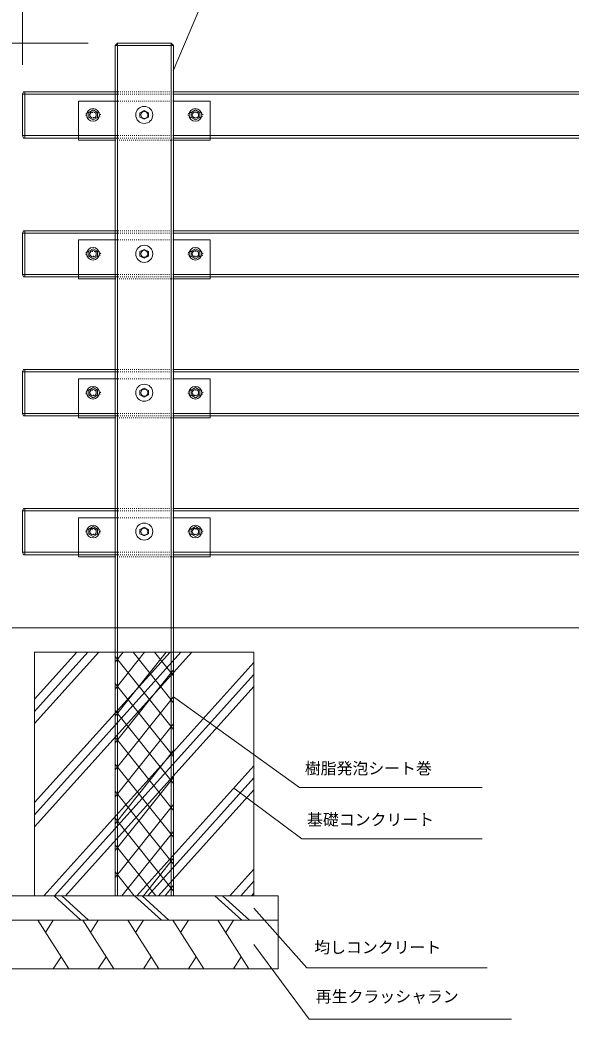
# Model space of a CAD drawing. Units: millimetres, scale not verified. Extents: x -3900 to 3900, y -2750 to 2750.
# Drawn here: x -2478 to -1348, y -521 to 1529 of the extents above; entities that cross this region are included whole.
import ezdxf
from ezdxf.enums import TextEntityAlignment as Align

# ---------------------------------------------------------------- set-up
doc = ezdxf.new("R2010")
doc.units = ezdxf.units.MM
doc.header["$LTSCALE"] = 20
doc.linetypes.add('USER5', pattern=[0.208282, 0.069427, -0.138855])
doc.layers.add('0-1_IMPORTED', color=30, linetype='Continuous', lineweight=18)
doc.styles.add('ＭＳ ゴシック', font='')
doc.styles.get('ＭＳ ゴシック').set_extended_font_data('MS Gothic')

msp = doc.modelspace()

# ---------------------------------------------------------------- linework, layer by layer
at = {"layer": '0-1_IMPORTED', "color": 1}
for p, q in [((-2473.5, 1496.73), (-2473.5, 2119)), ((-2473.5, 1436.73), (-2473.5, 1984.73)), ((-2338.5, 1481.73), (-3361, 1481.73)), ((-2338.5, 1481.73), (-3216, 1481.73))]:
    msp.add_line(p, q, dxfattribs=at)
at = {"layer": '0-1_IMPORTED'}
for p, q in [((-2283.5, 1476.73), (-2163.5, 1476.73)), ((-2278.5, 1481.73), (-2278.5, -268.27)), ((-2168.5, 1481.73), (-2168.5, -268.27)), ((-2473.5, 1376.73), (-2283.5, 1376.73)), ((-2468.5, 1286.73), (-2468.5, 1381.73)), ((-2163.5, 1376.73), (26.5, 1376.73)), ((-2334.51, 1336.72), (-2333.1, 1338.83)), ((-2333.1, 1338.83), (-2330.99, 1340.24)), ((-2330.99, 1340.24), (-2328.5, 1340.73)), ((-2328.5, 1340.73), (-2326.01, 1340.24)), ((-2326.01, 1340.24), (-2323.9, 1338.83)), ((-2323.9, 1338.83), (-2322.49, 1336.72)), ((-2322.49, 1336.72), (-2322, 1334.23)), ((-2322, 1334.23), (-2322.49, 1331.74)), ((-2118.5, 1340.73), (-2120.99, 1340.24)), ((-2116.01, 1340.24), (-2118.5, 1340.73)), ((-2113.9, 1338.83), (-2116.01, 1340.24)), ((-2333.1, 1329.64), (-2334.51, 1331.74)), ((-2330.99, 1328.23), (-2333.1, 1329.64)), ((-2328.5, 1327.73), (-2330.99, 1328.23)), ((-2326.01, 1328.23), (-2328.5, 1327.73)), ((-2323.9, 1329.64), (-2326.01, 1328.23)), ((-2322.49, 1331.74), (-2323.9, 1329.64)), ((-2120.99, 1328.23), (-2118.5, 1327.73)), ((-2118.5, 1327.73), (-2116.01, 1328.23)), ((-2116.01, 1328.23), (-2113.9, 1329.64)), ((-2283.5, 1291.73), (-2473.5, 1291.73)), ((26.5, 1291.73), (-2163.5, 1291.73)), ((-2473.5, 1091.73), (-2283.5, 1091.73)), ((-2468.5, 1001.73), (-2468.5, 1096.73)), ((-2163.5, 1091.73), (26.5, 1091.73)), ((-2334.51, 1051.72), (-2333.1, 1053.83)), ((-2333.1, 1044.64), (-2334.51, 1046.74)), ((-2333.1, 1053.83), (-2330.99, 1055.24)), ((-2330.99, 1055.24), (-2328.5, 1055.73)), ((-2328.5, 1055.73), (-2326.01, 1055.24)), ((-2326.01, 1055.24), (-2323.9, 1053.83)), ((-2323.9, 1053.83), (-2322.49, 1051.72)), ((-2322.49, 1046.74), (-2323.9, 1044.64)), ((-2322.49, 1051.72), (-2322, 1049.23)), ((-2322, 1049.23), (-2322.49, 1046.74)), ((-2118.5, 1055.73), (-2120.99, 1055.24)), ((-2116.01, 1055.24), (-2118.5, 1055.73)), ((-2113.9, 1053.83), (-2116.01, 1055.24)), ((-2330.99, 1043.23), (-2333.1, 1044.64)), ((-2328.5, 1042.73), (-2330.99, 1043.23)), ((-2326.01, 1043.23), (-2328.5, 1042.73)), ((-2323.9, 1044.64), (-2326.01, 1043.23)), ((-2120.99, 1043.23), (-2118.5, 1042.73)), ((-2118.5, 1042.73), (-2116.01, 1043.23)), ((-2116.01, 1043.23), (-2113.9, 1044.64)), ((-2283.5, 1006.73), (-2473.5, 1006.73)), ((26.5, 1006.73), (-2163.5, 1006.73)), ((-2473.5, 806.73), (-2283.5, 806.73)), ((-2468.5, 716.73), (-2468.5, 811.73)), ((-2163.5, 806.73), (26.5, 806.73)), ((-2334.51, 766.72), (-2333.1, 768.83)), ((-2333.1, 759.64), (-2334.51, 761.74)), ((-2333.1, 768.83), (-2330.99, 770.24)), ((-2330.99, 758.23), (-2333.1, 759.64)), ((-2330.99, 770.24), (-2328.5, 770.73)), ((-2328.5, 770.73), (-2326.01, 770.24)), ((-2326.01, 770.24), (-2323.9, 768.83)), ((-2323.9, 759.64), (-2326.01, 758.23)), ((-2323.9, 768.83), (-2322.49, 766.72)), ((-2322.49, 761.74), (-2323.9, 759.64)), ((-2322.49, 766.72), (-2322, 764.23)), ((-2322, 764.23), (-2322.49, 761.74)), ((-2118.5, 770.73), (-2120.99, 770.24)), ((-2116.01, 770.24), (-2118.5, 770.73)), ((-2113.9, 768.83), (-2116.01, 770.24)), ((-2116.01, 758.23), (-2113.9, 759.64)), ((-2328.5, 757.73), (-2330.99, 758.23)), ((-2326.01, 758.23), (-2328.5, 757.73)), ((-2120.99, 758.23), (-2118.5, 757.73)), ((-2118.5, 757.73), (-2116.01, 758.23)), ((-2283.5, 721.73), (-2473.5, 721.73)), ((26.5, 721.73), (-2163.5, 721.73)), ((-2473.5, 521.73), (-2283.5, 521.73)), ((-2468.5, 431.73), (-2468.5, 526.73)), ((-2163.5, 521.73), (26.5, 521.73)), ((-2334.51, 481.72), (-2333.1, 483.83)), ((-2333.1, 474.64), (-2334.51, 476.74)), ((-2333.1, 483.83), (-2330.99, 485.24)), ((-2330.99, 473.23), (-2333.1, 474.64)), ((-2330.99, 485.24), (-2328.5, 485.73)), ((-2328.5, 472.73), (-2330.99, 473.23)), ((-2328.5, 485.73), (-2326.01, 485.24)), ((-2326.01, 473.23), (-2328.5, 472.73)), ((-2326.01, 485.24), (-2323.9, 483.83)), ((-2323.9, 474.64), (-2326.01, 473.23)), ((-2323.9, 483.83), (-2322.49, 481.72)), ((-2322.49, 476.74), (-2323.9, 474.64)), ((-2322.49, 481.72), (-2322, 479.23)), ((-2322, 479.23), (-2322.49, 476.74)), ((-2118.5, 485.73), (-2120.99, 485.24)), ((-2120.99, 473.23), (-2118.5, 472.73)), ((-2116.01, 485.24), (-2118.5, 485.73)), ((-2118.5, 472.73), (-2116.01, 473.23)), ((-2113.9, 483.83), (-2116.01, 485.24)), ((-2116.01, 473.23), (-2113.9, 474.64)), ((-2283.5, 436.73), (-2473.5, 436.73)), ((26.5, 436.73), (-2163.5, 436.73)), ((477, 281.73), (-2755, 281.73)), ((-2448.5, 85.62), (-2317, 231.73)), ((-2448.5, -126.51), (-2126.08, 231.73)), ((-2448.5, 110.37), (-2339.27, 231.73)), ((-2448.5, -101.77), (-2148.35, 231.73)), ((-2448.5, 135.12), (-2361.54, 231.73)), ((-2448.5, -77.02), (-2170.62, 231.73)), ((-2283.5, 211.22), (-2267.09, 231.73)), ((-2283.5, 155.97), (-2222.89, 231.73)), ((-2283.5, 100.73), (-2178.7, 231.73)), ((-2163.5, 128.09), (-2246.42, 231.73)), ((-2163.5, 183.33), (-2202.22, 231.73)), ((-2429.71, -268.27), (-1998.5, 210.85)), ((-2163.5, 72.84), (-2283.5, 222.84)), ((-2407.43, -268.27), (-1998.5, 186.1)), ((-2283.5, 45.49), (-2163.5, 195.49)), ((-2163.5, 17.6), (-2283.5, 167.6)), ((-2385.16, -268.27), (-1998.5, 161.35)), ((-2283.5, -9.75), (-2163.5, 140.25)), ((-2163.5, -37.64), (-2283.5, 112.36)), ((-2283.5, -65), (-2163.5, 85)), ((-2163.5, -92.88), (-2283.5, 57.12)), ((-2283.5, -120.24), (-2163.5, 29.76)), ((-2163.5, -148.13), (-2283.5, 1.87)), ((-2238.79, -268.27), (-1998.5, -1.28)), ((-2283.5, -175.48), (-2163.5, -25.48)), ((-2216.51, -268.27), (-1998.5, -26.03)), ((-2163.5, -203.37), (-2283.5, -53.37)), ((-2194.24, -268.27), (-1998.5, -50.78)), ((-2283.5, -230.72), (-2163.5, -80.72)), ((-2163.5, -258.61), (-2283.5, -108.61)), ((-2269.34, -268.27), (-2163.5, -135.97)), ((-2199.97, -268.27), (-2283.5, -163.86)), ((-2225.15, -268.27), (-2163.5, -191.21)), ((-2244.16, -268.27), (-2283.5, -219.1)), ((-2047.87, -268.27), (-1998.5, -213.41)), ((-2025.59, -268.27), (-1998.5, -238.16)), ((-2180.95, -268.27), (-2163.5, -246.45)), ((-2003.32, -268.27), (-1998.5, -262.91)), ((-2408.46, -268.27), (-2353.46, -318.27)), ((-2392.9, -268.27), (-2337.9, -318.27)), ((-2243.46, -268.27), (-2188.46, -318.27)), ((-2227.9, -268.27), (-2172.9, -318.27)), ((-2078.46, -268.27), (-2023.46, -318.27)), ((-2062.9, -268.27), (-2007.9, -318.27)), ((-2378.46, -418.27), (-2441.97, -318.27)), ((-2426.09, -343.27), (-2410.21, -318.27)), ((-2286.06, -418.27), (-2349.57, -318.27)), ((-2333.69, -343.27), (-2317.81, -318.27)), ((-2193.66, -418.27), (-2257.17, -318.27)), ((-2241.29, -343.27), (-2225.41, -318.27)), ((-2101.26, -418.27), (-2164.77, -318.27)), ((-2148.89, -343.27), (-2133.01, -318.27)), ((-2008.86, -418.27), (-2072.37, -318.27)), ((-2056.49, -343.27), (-2040.61, -318.27)), ((-2394.34, -393.27), (-2410.21, -418.27)), ((-2301.94, -393.27), (-2317.81, -418.27)), ((-2209.54, -393.27), (-2225.41, -418.27)), ((-2117.14, -393.27), (-2133.01, -418.27)), ((-2024.74, -393.27), (-2040.61, -418.27))]:
    msp.add_line(p, q, dxfattribs=at)
at = {"layer": '0-1_IMPORTED', "linetype": 'USER5'}
for p, q in [((-2163.5, 1381.73), (-2283.5, 1381.73)), ((-2163.5, 1376.73), (-2283.5, 1376.73)), ((-2163.5, 1362.73), (-2283.5, 1362.73)), ((-2338.5, 1339.23), (-2318.5, 1339.23)), ((-2108.5, 1339.23), (-2128.5, 1339.23)), ((-2318.5, 1329.23), (-2338.5, 1329.23)), ((-2128.5, 1329.23), (-2108.5, 1329.23)), ((-2163.5, 1291.73), (-2283.5, 1291.73)), ((-2163.5, 1286.73), (-2283.5, 1286.73)), ((-2283.5, 1282.73), (-2163.5, 1282.73)), ((-2163.5, 1096.73), (-2283.5, 1096.73)), ((-2163.5, 1091.73), (-2283.5, 1091.73)), ((-2163.5, 1077.73), (-2283.5, 1077.73)), ((-2338.5, 1054.23), (-2318.5, 1054.23)), ((-2108.5, 1054.23), (-2128.5, 1054.23)), ((-2318.5, 1044.23), (-2338.5, 1044.23)), ((-2128.5, 1044.23), (-2108.5, 1044.23)), ((-2163.5, 1006.73), (-2283.5, 1006.73)), ((-2163.5, 1001.73), (-2283.5, 1001.73)), ((-2283.5, 997.73), (-2163.5, 997.73)), ((-2163.5, 811.73), (-2283.5, 811.73)), ((-2163.5, 806.73), (-2283.5, 806.73)), ((-2163.5, 792.73), (-2283.5, 792.73)), ((-2338.5, 769.23), (-2318.5, 769.23)), ((-2318.5, 759.23), (-2338.5, 759.23)), ((-2108.5, 769.23), (-2128.5, 769.23)), ((-2128.5, 759.23), (-2108.5, 759.23)), ((-2163.5, 721.73), (-2283.5, 721.73)), ((-2163.5, 716.73), (-2283.5, 716.73)), ((-2283.5, 712.73), (-2163.5, 712.73)), ((-2163.5, 526.73), (-2283.5, 526.73)), ((-2163.5, 521.73), (-2283.5, 521.73)), ((-2163.5, 507.73), (-2283.5, 507.73)), ((-2338.5, 484.23), (-2318.5, 484.23)), ((-2318.5, 474.23), (-2338.5, 474.23)), ((-2108.5, 484.23), (-2128.5, 484.23)), ((-2128.5, 474.23), (-2108.5, 474.23)), ((-2163.5, 436.73), (-2283.5, 436.73)), ((-2163.5, 431.73), (-2283.5, 431.73)), ((-2283.5, 427.73), (-2163.5, 427.73))]:
    msp.add_line(p, q, dxfattribs=at)
at = {"layer": '0-1_IMPORTED', "color": 1}
for points in [[(-2164, 1424.73), (-2054, 1684.73), (-1664, 1684.73)], [(-1530, -46), (-1905, -46), (-2163.5, 140.25)], [(-1530, -151), (-1900, -151), (-2040, -47.39)], [(-1520, -416), (-1890, -416), (-1998.5, -293.27)], [(-1470, -521), (-1885, -521), (-1998.5, -368.27)]]:
    msp.add_lwpolyline(points, dxfattribs=at)
at = {"layer": '0-1_IMPORTED'}
for points in [[(-2278.5, 1481.73), (-2168.5, 1481.73), (-2163.5, 1476.43), (-2163.5, -268.27), (-2283.5, -268.27), (-2283.5, 1476.43)], [(-2337.47, 1329.06), (-2337.47, 1339.41), (-2328.5, 1344.59), (-2319.53, 1339.41), (-2319.53, 1329.06), (-2328.5, 1323.88)], [(-2223.5, 1325.23), (-2214.5, 1329.73), (-2214.5, 1338.73), (-2223.5, 1343.23), (-2232.5, 1338.73), (-2232.5, 1329.73)], [(-2109.53, 1329.06), (-2109.53, 1339.41), (-2118.5, 1344.59), (-2127.47, 1339.41), (-2127.47, 1329.06), (-2118.5, 1323.88)], [(-2337.47, 1044.06), (-2337.47, 1054.41), (-2328.5, 1059.59), (-2319.53, 1054.41), (-2319.53, 1044.06), (-2328.5, 1038.88)], [(-2223.5, 1040.23), (-2214.5, 1044.73), (-2214.5, 1053.73), (-2223.5, 1058.23), (-2232.5, 1053.73), (-2232.5, 1044.73)], [(-2109.53, 1044.06), (-2109.53, 1054.41), (-2118.5, 1059.59), (-2127.47, 1054.41), (-2127.47, 1044.06), (-2118.5, 1038.88)], [(-2337.47, 759.06), (-2337.47, 769.41), (-2328.5, 774.59), (-2319.53, 769.41), (-2319.53, 759.06), (-2328.5, 753.88)], [(-2223.5, 755.23), (-2214.5, 759.73), (-2214.5, 768.73), (-2223.5, 773.23), (-2232.5, 768.73), (-2232.5, 759.73)], [(-2109.53, 759.06), (-2109.53, 769.41), (-2118.5, 774.59), (-2127.47, 769.41), (-2127.47, 759.06), (-2118.5, 753.88)], [(-2337.47, 474.06), (-2337.47, 484.41), (-2328.5, 489.59), (-2319.53, 484.41), (-2319.53, 474.06), (-2328.5, 468.88)], [(-2223.5, 470.23), (-2214.5, 474.73), (-2214.5, 483.73), (-2223.5, 488.23), (-2232.5, 483.73), (-2232.5, 474.73)], [(-2109.53, 474.06), (-2109.53, 484.41), (-2118.5, 489.59), (-2127.47, 484.41), (-2127.47, 474.06), (-2118.5, 468.88)], [(-2448.5, 231.73), (-1998.5, 231.73), (-1998.5, -268.27), (-2448.5, -268.27)], [(-2498.5, -268.27), (-1948.5, -268.27), (-1948.5, -318.27), (-2498.5, -318.27)], [(-2498.5, -318.27), (-1948.5, -318.27), (-1948.5, -418.27), (-2498.5, -418.27)]]:
    msp.add_lwpolyline(points, close=True, dxfattribs=at)
for points in [[(-2283.5, 1286.73), (-2471.34, 1286.73), (-2473.5, 1291.73), (-2473.5, 1376.73), (-2471.34, 1381.73), (-2283.5, 1381.73)], [(-2163.5, 1381.73), (20.86, 1381.73), (26.5, 1376.73), (26.5, 1291.73), (20.86, 1286.73), (-2163.5, 1286.73)], [(-2283.5, 1282.73), (-2358.5, 1282.73), (-2358.5, 1362.73), (-2283.5, 1362.73)], [(-2163.5, 1362.73), (-2088.5, 1362.73), (-2088.5, 1282.73), (-2163.5, 1282.73)], [(-2334.51, 1331.74), (-2335, 1334.23), (-2334.51, 1336.72)], [(-2120.99, 1340.24), (-2123.1, 1338.83), (-2124.51, 1336.72), (-2125, 1334.23), (-2124.51, 1331.74), (-2123.1, 1329.64), (-2120.99, 1328.23)], [(-2112, 1334.23), (-2112.49, 1336.72), (-2113.9, 1338.83)], [(-2113.9, 1329.64), (-2112.49, 1331.74), (-2112, 1334.23)], [(-2283.5, 1001.73), (-2471.34, 1001.73), (-2473.5, 1006.73), (-2473.5, 1091.73), (-2471.34, 1096.73), (-2283.5, 1096.73)], [(-2163.5, 1096.73), (20.86, 1096.73), (26.5, 1091.73), (26.5, 1006.73), (20.86, 1001.73), (-2163.5, 1001.73)], [(-2283.5, 997.73), (-2358.5, 997.73), (-2358.5, 1077.73), (-2283.5, 1077.73)], [(-2163.5, 1077.73), (-2088.5, 1077.73), (-2088.5, 997.73), (-2163.5, 997.73)], [(-2334.51, 1046.74), (-2335, 1049.23), (-2334.51, 1051.72)], [(-2120.99, 1055.24), (-2123.1, 1053.83), (-2124.51, 1051.72), (-2125, 1049.23), (-2124.51, 1046.74), (-2123.1, 1044.64), (-2120.99, 1043.23)], [(-2112, 1049.23), (-2112.49, 1051.72), (-2113.9, 1053.83)], [(-2113.9, 1044.64), (-2112.49, 1046.74), (-2112, 1049.23)], [(-2283.5, 716.73), (-2471.34, 716.73), (-2473.5, 721.73), (-2473.5, 806.73), (-2471.34, 811.73), (-2283.5, 811.73)], [(-2163.5, 811.73), (20.86, 811.73), (26.5, 806.73), (26.5, 721.73), (20.86, 716.73), (-2163.5, 716.73)], [(-2283.5, 712.73), (-2358.5, 712.73), (-2358.5, 792.73), (-2283.5, 792.73)], [(-2163.5, 792.73), (-2088.5, 792.73), (-2088.5, 712.73), (-2163.5, 712.73)], [(-2334.51, 761.74), (-2335, 764.23), (-2334.51, 766.72)], [(-2120.99, 770.24), (-2123.1, 768.83), (-2124.51, 766.72), (-2125, 764.23), (-2124.51, 761.74), (-2123.1, 759.64), (-2120.99, 758.23)], [(-2112, 764.23), (-2112.49, 766.72), (-2113.9, 768.83)], [(-2113.9, 759.64), (-2112.49, 761.74), (-2112, 764.23)], [(-2283.5, 431.73), (-2471.34, 431.73), (-2473.5, 436.73), (-2473.5, 521.73), (-2471.34, 526.73), (-2283.5, 526.73)], [(-2163.5, 526.73), (20.86, 526.73), (26.5, 521.73), (26.5, 436.73), (20.86, 431.73), (-2163.5, 431.73)], [(-2283.5, 427.73), (-2358.5, 427.73), (-2358.5, 507.73), (-2283.5, 507.73)], [(-2163.5, 507.73), (-2088.5, 507.73), (-2088.5, 427.73), (-2163.5, 427.73)], [(-2334.51, 476.74), (-2335, 479.23), (-2334.51, 481.72)], [(-2120.99, 485.24), (-2123.1, 483.83), (-2124.51, 481.72), (-2125, 479.23), (-2124.51, 476.74), (-2123.1, 474.64), (-2120.99, 473.23)], [(-2112, 479.23), (-2112.49, 481.72), (-2113.9, 483.83)], [(-2113.9, 474.64), (-2112.49, 476.74), (-2112, 479.23)]]:
    msp.add_lwpolyline(points, dxfattribs=at)
for centre, radius in [((-2328.5, 1334.23), 13), ((-2223.5, 1334.23), 17.5), ((-2223.5, 1334.23), 7.19), ((-2118.5, 1334.23), 13), ((-2223.5, 1049.23), 17.5), ((-2328.5, 1049.23), 13), ((-2223.5, 1049.23), 7.19), ((-2118.5, 1049.23), 13), ((-2223.5, 764.23), 17.5), ((-2328.5, 764.23), 13), ((-2223.5, 764.23), 7.19), ((-2118.5, 764.23), 13), ((-2328.5, 479.23), 13), ((-2223.5, 479.23), 17.5), ((-2118.5, 479.23), 13), ((-2223.5, 479.23), 7.19)]:
    msp.add_circle(centre, radius, dxfattribs=at)
at = {"layer": '0-1_IMPORTED', "linetype": 'USER5'}
for centre, start, end in [((-2338.5, 1334.23), 90, 180), ((-2338.5, 1334.23), 180, 270), ((-2318.5, 1334.23), 0, 90), ((-2318.5, 1334.23), 270, 0), ((-2128.5, 1334.23), 90, 180), ((-2128.5, 1334.23), 180, 270), ((-2108.5, 1334.23), 0, 90), ((-2108.5, 1334.23), 270, 0), ((-2338.5, 1049.23), 90, 180), ((-2338.5, 1049.23), 180, 270), ((-2318.5, 1049.23), 0, 90), ((-2318.5, 1049.23), 270, 0), ((-2128.5, 1049.23), 90, 180), ((-2128.5, 1049.23), 180, 270), ((-2108.5, 1049.23), 0, 90), ((-2108.5, 1049.23), 270, 0), ((-2338.5, 764.23), 90, 180), ((-2338.5, 764.23), 180, 270), ((-2318.5, 764.23), 0, 90), ((-2318.5, 764.23), 270, 0), ((-2128.5, 764.23), 90, 180), ((-2128.5, 764.23), 180, 270), ((-2108.5, 764.23), 0, 90), ((-2108.5, 764.23), 270, 0), ((-2338.5, 479.23), 90, 180), ((-2338.5, 479.23), 180, 270), ((-2318.5, 479.23), 0, 90), ((-2318.5, 479.23), 270, 0), ((-2128.5, 479.23), 90, 180), ((-2128.5, 479.23), 180, 270), ((-2108.5, 479.23), 0, 90), ((-2108.5, 479.23), 270, 0)]:
    msp.add_arc(centre, 5, start, end, dxfattribs=at)

# ---------------------------------------------------------------- texts
at = {"layer": '0-1_IMPORTED', "color": 7, "style": 'ＭＳ ゴシック'}
for s, p in [('樹脂発泡シート巻', (-1894.08, -25.71)), ('基礎コンクリート', (-1889.58, -130.95)), ('均しコンクリート', (-1874.74, -393.12)), ('再生クラッシャラン', (-1871.58, -494))]:
    msp.add_text(s, height=23.88, dxfattribs=at).set_placement(p, align=Align.BOTTOM_LEFT)

doc.saveas('drawing.dxf')
